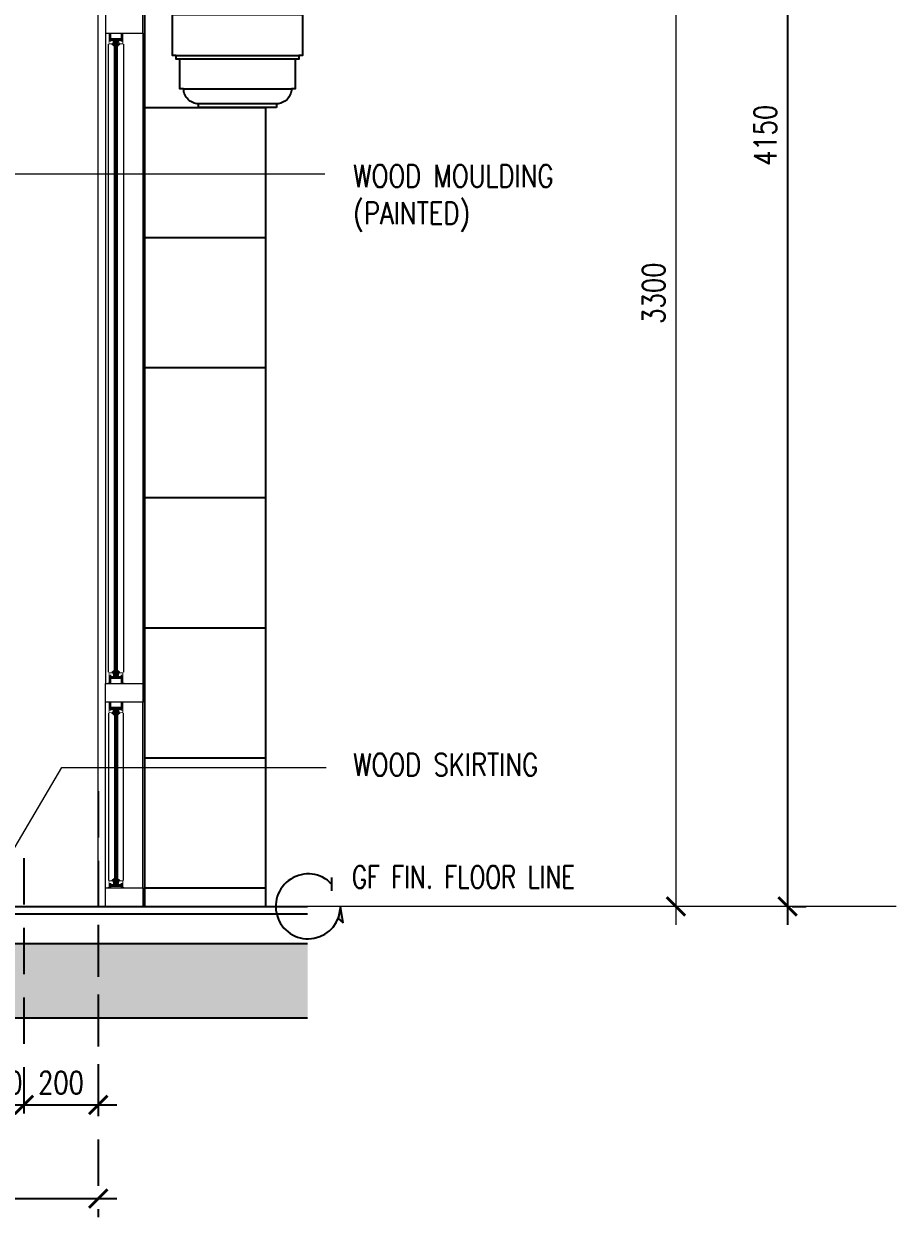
# Model space of a CAD drawing. Header units: inches. Extents: x -20583 to 399182, y -24453 to 525552.
# Drawn here: x 49305 to 51652, y 18026 to 21237 of the extents above; entities that cross this region are included whole.
import ezdxf

# ---------------------------------------------------------------- set-up
doc = ezdxf.new("R2010")
doc.units = ezdxf.units.IN
doc.header["$LTSCALE"] = 1000
doc.header["$MEASUREMENT"] = 0
doc.header["$PDMODE"] = 35
for name, pattern in [('DASHED', [0.75, 0.5, -0.25]), ('HIDDEN', [0.375, 0.25, -0.125]), ('HIDDEN2', [0.1875, 0.125, -0.0625])]:
    doc.linetypes.add(name, pattern=pattern)
for name, color, linetype in [('A-DIM', 9, 'Continuous'), ('A-Hidden', 8, 'HIDDEN'), ('Layer1', 1, 'Continuous'), ('Layer3', 3, 'Continuous'), ('Layer7', 8, 'Continuous')]:
    doc.layers.add(name, color=color, linetype=linetype)
for name, color, linetype, lineweight in [('A-FLOR-SLAB', 7, 'Continuous', 40), ('A-GLAZ', 134, 'Continuous', 18), ('A-RNDR-ALUM', 1, 'Continuous', 9), ('A-RNDR-PLST', 1, 'Continuous', 9), ('A-RNDR-PT36', 253, 'Continuous', 20), ('ID-NOTES', 3, 'Continuous', 0), ('Sanitaire', 253, 'Continuous', 0)]:
    doc.layers.add(name, color=color, linetype=linetype, lineweight=lineweight)
doc.styles.add('grid_250', font='romans.shx', dxfattribs={"width": 0.75, "height": 0.75})
doc.styles.add('ID-ROMANS', font='romans.shx', dxfattribs={"width": 0.8})
doc.styles.add('ZZ-Dim All', font='romans.shx', dxfattribs={"width": 0.8})
doc.dimstyles.new('DIM 0200', dxfattribs={"dimscale": 200, "dimtxt": 1, "dimasz": 0.8, "dimexe": 0.5, "dimexo": 1, "dimgap": 0.4, "dimtad": 1, "dimdec": 0, "dimrnd": 10, "dimdsep": 46, "dimtxsty": 'ZZ-Dim All', "dimblk1": 'ARCHTICK', "dimblk2": 'ARCHTICK', "dimsah": 1, "dimcen": 1, "dimdle": 0.5, "dimclrd": 256, "dimclre": 256, "dimclrt": 256, "dimadec": 0, "dimazin": 2, "dimtfac": 1, "dimtdec": 0, "dimtix": 1, "dimtmove": 2, "dimatfit": 2, "dimfxl": 1, "dimfxlon": 1, "dimtolj": 1, "dimtzin": 0, "dimlwd": -1, "dimlwe": -1, "dimarcsym": 0})
doc.dimstyles.new('DIM-100', dxfattribs={"dimscale": 50, "dimtxt": 1.25, "dimasz": 1, "dimexe": 1, "dimexo": 1, "dimgap": 0.6, "dimtad": 1, "dimdec": 0, "dimrnd": 5, "dimdsep": 46, "dimtxsty": 'ZZ-Dim All', "dimblk1": 'ARCHTICK', "dimblk2": 'ARCHTICK', "dimsah": 1, "dimcen": 1, "dimdle": 1, "dimclrd": 256, "dimclre": 8, "dimclrt": 256, "dimazin": 2, "dimtfac": 1, "dimtdec": 0, "dimtix": 1, "dimtmove": 2, "dimatfit": 2, "dimfxl": 0.1, "dimtolj": 1, "dimtzin": 0, "dimlwd": -1, "dimlwe": -1, "dimarcsym": 0})

# ---------------------------------------------------------------- blocks, each defined once
blk = doc.blocks.new('GLAZ-5')
at = {"layer": 'A-GLAZ'}
for p, q in [((-26.3, 621.5, 0), (-26.3, 2328.5, 0)), ((-24.9, 621.5, 0), (-24.9, 2328.5, 0)), ((-23.6, 621.5, 0), (-23.6, 2328.5, 0)), ((-22.3, 621.5, 0), (-22.3, 2328.5, 0)), ((-20.9, 621.5, 0), (-20.9, 2328.5, 0)), ((-19.6, 621.5, 0), (-19.6, 2328.5, 0)), ((-18.3, 621.5, 0), (-18.3, 2328.5, 0)), ((-26.3, 528.5, 0), (-26.3, 58.5, 0)), ((-24.9, 528.5, 0), (-24.9, 58.5, 0)), ((-23.6, 528.5, 0), (-23.6, 58.5, 0)), ((-22.3, 528.5, 0), (-22.3, 58.5, 0)), ((-20.9, 528.5, 0), (-20.9, 58.5, 0)), ((-19.6, 528.5, 0), (-19.6, 58.5, 0)), ((-18.3, 528.5, 0), (-18.3, 58.5, 0))]:
    blk.add_line(p, q, dxfattribs=at)
at = {"layer": 'A-RNDR-ALUM'}
for p, q in [((-50, 2350, 0), (-50, 600, 0)), ((-38.2, 2347.4, 0), (-37.5, 2347.4, 0)), ((-38.2, 2329.4, 0), (-38.2, 2347.4, 0)), ((-38.2, 2347.4, 0), (-37.5, 2347.4, 0)), ((-38.2, 2329.4, 0), (-38.2, 2347.4, 0)), ((-37.5, 2329.4, 0), (-37.5, 2347.4, 0)), ((-37.5, 2329.4, 0), (-37.5, 2347.4, 0)), ((-36, 2347.4, 0), (-35.3, 2347.4, 0)), ((-36, 2347.4, 0), (-35.3, 2347.4, 0)), ((-6.4, 2347.4, 0), (-7.1, 2347.4, 0)), ((-7.1, 2329.4, 0), (-7.1, 2347.4, 0)), ((-6.4, 2347.4, 0), (-7.1, 2347.4, 0)), ((-7.1, 2329.4, 0), (-7.1, 2347.4, 0)), ((-6.4, 2329.4, 0), (-6.4, 2347.4, 0)), ((-6.4, 2329.4, 0), (-6.4, 2347.4, 0)), ((50, 2350, 0), (50, 600, 0)), ((-38.2, 2329.4, 0), (-37.5, 2329.4, 0)), ((-38.2, 2329.4, 0), (-37.5, 2329.4, 0)), ((-37.5, 2335.7, 0), (-7.1, 2335.7, 0)), ((-37.5, 2335.7, 0), (-7.1, 2335.7, 0)), ((-37.5, 2334.6, 0), (-7.1, 2334.6, 0)), ((-37.5, 2334.6, 0), (-7.1, 2334.6, 0)), ((-37.5, 2333.4, 0), (-7.1, 2333.4, 0)), ((-37.5, 2333.4, 0), (-7.1, 2333.4, 0)), ((-37.5, 2332.2, 0), (-7.1, 2332.2, 0)), ((-37.5, 2332.2, 0), (-7.1, 2332.2, 0)), ((-37.5, 2331.1, 0), (-7.1, 2331.1, 0)), ((-37.5, 2331.1, 0), (-7.1, 2331.1, 0)), ((-36, 2329.4, 0), (-35.3, 2329.4, 0)), ((-36, 2329.4, 0), (-35.3, 2329.4, 0)), ((-6.4, 2329.4, 0), (-7.1, 2329.4, 0)), ((-6.4, 2329.4, 0), (-7.1, 2329.4, 0)), ((-38.2, 620.6, 0), (-37.5, 620.6, 0)), ((-38.2, 620.6, 0), (-38.2, 602.6, 0)), ((-38.2, 620.6, 0), (-37.5, 620.6, 0)), ((-38.2, 620.6, 0), (-38.2, 602.6, 0)), ((-37.5, 620.6, 0), (-37.5, 602.6, 0)), ((-37.5, 620.6, 0), (-37.5, 602.6, 0)), ((-37.5, 618.9, 0), (-7.1, 618.9, 0)), ((-37.5, 618.9, 0), (-7.1, 618.9, 0)), ((-37.5, 617.8, 0), (-7.1, 617.8, 0)), ((-37.5, 617.8, 0), (-7.1, 617.8, 0)), ((-37.5, 616.6, 0), (-7.1, 616.6, 0)), ((-37.5, 616.6, 0), (-7.1, 616.6, 0)), ((-37.5, 615.4, 0), (-7.1, 615.4, 0)), ((-37.5, 615.4, 0), (-7.1, 615.4, 0)), ((-37.5, 614.3, 0), (-7.1, 614.3, 0)), ((-37.5, 614.3, 0), (-7.1, 614.3, 0)), ((-36, 620.6, 0), (-35.3, 620.6, 0)), ((-36, 620.6, 0), (-35.3, 620.6, 0)), ((-6.4, 620.6, 0), (-7.1, 620.6, 0)), ((-7.1, 620.6, 0), (-7.1, 602.6, 0)), ((-6.4, 620.6, 0), (-7.1, 620.6, 0)), ((-7.1, 620.6, 0), (-7.1, 602.6, 0)), ((-6.4, 620.6, 0), (-6.4, 602.6, 0)), ((-6.4, 620.6, 0), (-6.4, 602.6, 0)), ((-38.2, 602.6, 0), (-37.5, 602.6, 0)), ((-38.2, 602.6, 0), (-37.5, 602.6, 0)), ((-36, 602.6, 0), (-35.3, 602.6, 0)), ((-36, 602.6, 0), (-35.3, 602.6, 0)), ((-6.4, 602.6, 0), (-7.1, 602.6, 0)), ((-6.4, 602.6, 0), (-7.1, 602.6, 0)), ((-50, 50, 0), (-50, 550, 0)), ((-38.2, 547.4, 0), (-37.5, 547.4, 0)), ((-38.2, 529.4, 0), (-38.2, 547.4, 0)), ((-38.2, 547.4, 0), (-37.5, 547.4, 0)), ((-38.2, 529.4, 0), (-38.2, 547.4, 0)), ((-37.5, 529.4, 0), (-37.5, 547.4, 0)), ((-37.5, 529.4, 0), (-37.5, 547.4, 0)), ((-36, 547.4, 0), (-35.3, 547.4, 0)), ((-36, 547.4, 0), (-35.3, 547.4, 0)), ((-6.4, 547.4, 0), (-7.1, 547.4, 0)), ((-7.1, 529.4, 0), (-7.1, 547.4, 0)), ((-6.4, 547.4, 0), (-7.1, 547.4, 0)), ((-7.1, 529.4, 0), (-7.1, 547.4, 0)), ((-6.4, 529.4, 0), (-6.4, 547.4, 0)), ((-6.4, 529.4, 0), (-6.4, 547.4, 0)), ((50, 50, 0), (50, 550, 0)), ((-38.2, 529.4, 0), (-37.5, 529.4, 0)), ((-38.2, 529.4, 0), (-37.5, 529.4, 0)), ((-37.5, 535.7, 0), (-7.1, 535.7, 0)), ((-37.5, 535.7, 0), (-7.1, 535.7, 0)), ((-37.5, 534.6, 0), (-7.1, 534.6, 0)), ((-37.5, 534.6, 0), (-7.1, 534.6, 0)), ((-37.5, 533.4, 0), (-7.1, 533.4, 0)), ((-37.5, 533.4, 0), (-7.1, 533.4, 0)), ((-37.5, 532.2, 0), (-7.1, 532.2, 0)), ((-37.5, 532.2, 0), (-7.1, 532.2, 0)), ((-37.5, 531.1, 0), (-7.1, 531.1, 0)), ((-37.5, 531.1, 0), (-7.1, 531.1, 0)), ((-36, 529.4, 0), (-35.3, 529.4, 0)), ((-36, 529.4, 0), (-35.3, 529.4, 0)), ((-6.4, 529.4, 0), (-7.1, 529.4, 0)), ((-6.4, 529.4, 0), (-7.1, 529.4, 0)), ((-38.2, 60.6, 0), (-37.5, 60.6, 0)), ((-38.2, 60.6, 0), (-38.2, 52.6, 0)), ((-38.2, 60.6, 0), (-37.5, 60.6, 0)), ((-38.2, 60.6, 0), (-38.2, 52.6, 0)), ((-38.2, 52.6, 0), (-37.5, 52.6, 0)), ((-38.2, 52.6, 0), (-37.5, 52.6, 0)), ((-37.5, 60.6, 0), (-37.5, 52.6, 0)), ((-37.5, 60.6, 0), (-37.5, 52.6, 0)), ((-37.5, 59, 0), (-7.1, 59, 0)), ((-37.5, 59, 0), (-7.1, 59, 0)), ((-37.5, 57.8, 0), (-7.1, 57.8, 0)), ((-37.5, 57.8, 0), (-7.1, 57.8, 0)), ((-37.5, 56.6, 0), (-7.1, 56.6, 0)), ((-37.5, 56.6, 0), (-7.1, 56.6, 0)), ((-37.5, 55.5, 0), (-7.1, 55.5, 0)), ((-37.5, 55.5, 0), (-7.1, 55.5, 0)), ((-37.5, 54.3, 0), (-7.1, 54.3, 0)), ((-37.5, 54.3, 0), (-7.1, 54.3, 0)), ((-36, 60.6, 0), (-35.3, 60.6, 0)), ((-36, 60.6, 0), (-35.3, 60.6, 0)), ((-36, 52.6, 0), (-35.3, 52.6, 0)), ((-36, 52.6, 0), (-35.3, 52.6, 0)), ((-6.4, 60.6, 0), (-7.1, 60.6, 0)), ((-7.1, 60.6, 0), (-7.1, 52.6, 0)), ((-6.4, 60.6, 0), (-7.1, 60.6, 0)), ((-7.1, 60.6, 0), (-7.1, 52.6, 0)), ((-6.4, 52.6, 0), (-7.1, 52.6, 0)), ((-6.4, 52.6, 0), (-7.1, 52.6, 0)), ((-6.4, 60.6, 0), (-6.4, 52.6, 0)), ((-6.4, 60.6, 0), (-6.4, 52.6, 0))]:
    blk.add_line(p, q, dxfattribs=at)
for points in [[(-50, 2350), (50, 2350), (50, 2400), (-50, 2400)], [(-50, 600), (50, 600), (50, 550), (-50, 550)], [(-50, 50), (50, 50), (50, 0), (-50, 0)]]:
    blk.add_lwpolyline(points, close=True, dxfattribs=at)
at = {"layer": 'A-RNDR-ALUM', "const_width": 0.928, "elevation": 0}
for points in [[(-43.7, 2348.6, -0.414214), (-44.2, 2349.1)], [(-43.7, 2348.6, -0.414214), (-44.2, 2349.1)], [(-0.7, 2348.6, 0.414214), (-0.2, 2349.1)], [(-0.7, 2348.6, 0.414214), (-0.2, 2349.1)], [(-43.7, 601.4, 0.414214), (-44.2, 600.9)], [(-43.7, 601.4, 0.414214), (-44.2, 600.9)], [(-0.7, 601.4, -0.414214), (-0.2, 600.9)], [(-0.7, 601.4, -0.414214), (-0.2, 600.9)], [(-43.7, 548.6, -0.414214), (-44.2, 549.1)], [(-43.7, 548.6, -0.414214), (-44.2, 549.1)], [(-0.7, 548.6, 0.414214), (-0.2, 549.1)], [(-0.7, 548.6, 0.414214), (-0.2, 549.1)], [(-43.7, 51.4, 0.414214), (-44.2, 50.9)], [(-43.7, 51.4, 0.414214), (-44.2, 50.9)], [(-0.7, 51.4, -0.414214), (-0.2, 50.9)], [(-0.7, 51.4, -0.414214), (-0.2, 50.9)]]:
    blk.add_lwpolyline(points, format="xyb", dxfattribs=at)
at = {"layer": 'A-RNDR-ALUM', "elevation": 0}
for points in [[(-14, 2322.4), (-15.6, 2322.4), (-15.6, 2319.5, -0.015553), (-14.8, 2320), (-11.6, 2320, 0.104304), (-18.3, 2313.9), (-18.3, 2316.5, -0.016036), (-17.6, 2317.2), (-17.6, 2318.5), (-18.3, 2319.1), (-18.3, 2322), (-17.6, 2321.3), (-17.6, 2323.7), (-18.3, 2324.3), (-18.3, 2327.2), (-17.6, 2326.5), (-17.6, 2327.8, 0.414214), (-18.3, 2328.5), (-26.3, 2328.5, 0.414214), (-26.9, 2327.8), (-26.9, 2326.5), (-26.3, 2327.2), (-26.3, 2324.3), (-26.9, 2323.7), (-26.9, 2321.3), (-26.3, 2322), (-26.3, 2319.1), (-26.9, 2318.5), (-26.9, 2317.2, -0.016036), (-26.3, 2316.5), (-26.3, 2313.9, 0.104304), (-33, 2320), (-29.8, 2320, -0.015553), (-28.9, 2319.5), (-28.9, 2322.4), (-30.6, 2322.4, 0.021646), (-28.9, 2325.9), (-28.9, 2327.8, -0.414214), (-26.3, 2330.5), (-18.3, 2330.5, -0.414214), (-15.6, 2327.8), (-15.6, 2325.9, 0.021646)], [(-14, 627.6), (-15.6, 627.6), (-15.6, 630.5, 0.015553), (-14.8, 630), (-11.6, 630, -0.104304), (-18.3, 636.1), (-18.3, 633.5, 0.016036), (-17.6, 632.8), (-17.6, 631.5), (-18.3, 630.9), (-18.3, 628), (-17.6, 628.7), (-17.6, 626.3), (-18.3, 625.7), (-18.3, 622.8), (-17.6, 623.5), (-17.6, 622.2, -0.414214), (-18.3, 621.5), (-26.3, 621.5, -0.414214), (-26.9, 622.2), (-26.9, 623.5), (-26.3, 622.8), (-26.3, 625.7), (-26.9, 626.3), (-26.9, 628.7), (-26.3, 628), (-26.3, 630.9), (-26.9, 631.5), (-26.9, 632.8, 0.016036), (-26.3, 633.5), (-26.3, 636.1, -0.104304), (-33, 630), (-29.8, 630, 0.015553), (-28.9, 630.5), (-28.9, 627.6), (-30.6, 627.6, -0.021646), (-28.9, 624.1), (-28.9, 622.2, 0.414214), (-26.3, 619.5), (-18.3, 619.5, 0.414214), (-15.6, 622.2), (-15.6, 624.1, -0.021646)], [(-14, 522.4), (-15.6, 522.4), (-15.6, 519.5, -0.015553), (-14.8, 520), (-11.6, 520, 0.104304), (-18.3, 513.9), (-18.3, 516.5, -0.016036), (-17.6, 517.2), (-17.6, 518.5), (-18.3, 519.1), (-18.3, 522), (-17.6, 521.3), (-17.6, 523.7), (-18.3, 524.3), (-18.3, 527.2), (-17.6, 526.5), (-17.6, 527.8, 0.414214), (-18.3, 528.5), (-26.3, 528.5, 0.414214), (-26.9, 527.8), (-26.9, 526.5), (-26.3, 527.2), (-26.3, 524.3), (-26.9, 523.7), (-26.9, 521.3), (-26.3, 522), (-26.3, 519.1), (-26.9, 518.5), (-26.9, 517.2, -0.016036), (-26.3, 516.5), (-26.3, 513.9, 0.104304), (-33, 520), (-29.8, 520, -0.015553), (-28.9, 519.5), (-28.9, 522.4), (-30.6, 522.4, 0.021646), (-28.9, 525.9), (-28.9, 527.8, -0.414214), (-26.3, 530.5), (-18.3, 530.5, -0.414214), (-15.6, 527.8), (-15.6, 525.9, 0.021646)], [(-14, 67.6), (-15.6, 67.6), (-15.6, 70.5, 0.015553), (-14.8, 70), (-11.6, 70, -0.104304), (-18.3, 76.1), (-18.3, 73.5, 0.016036), (-17.6, 72.8), (-17.6, 71.5), (-18.3, 70.9), (-18.3, 68), (-17.6, 68.7), (-17.6, 66.3), (-18.3, 65.7), (-18.3, 62.8), (-17.6, 63.5), (-17.6, 62.2, -0.414214), (-18.3, 61.5), (-26.3, 61.5, -0.414214), (-26.9, 62.2), (-26.9, 63.5), (-26.3, 62.8), (-26.3, 65.7), (-26.9, 66.3), (-26.9, 68.7), (-26.3, 68), (-26.3, 70.9), (-26.9, 71.5), (-26.9, 72.8, 0.016036), (-26.3, 73.5), (-26.3, 76.1, -0.104304), (-33, 70), (-29.8, 70, 0.015553), (-28.9, 70.5), (-28.9, 67.6), (-30.6, 67.6, -0.021646), (-28.9, 64.1), (-28.9, 62.2, 0.414214), (-26.3, 59.5), (-18.3, 59.5, 0.414214), (-15.6, 62.2), (-15.6, 64.1, -0.021646)]]:
    blk.add_lwpolyline(points, format="xyb", close=True, dxfattribs=at)
at = {"layer": 'A-RNDR-ALUM'}
for points in [[(-44.6, 2350, 0), (-44.6, 2349.1, 0), (-42.2, 2350, 0), (-43.7, 2349.1, 0)], [(-44.6, 2350, 0), (-44.6, 2349.1, 0), (-42.2, 2350, 0), (-43.7, 2349.1, 0)], [(-42.2, 2350, 0), (-43.7, 2349.1, 0), (-42.2, 2348.2, 0), (-43.7, 2348.2, 0)], [(-42.2, 2350, 0), (-43.7, 2349.1, 0), (-42.2, 2348.2, 0), (-43.7, 2348.2, 0)], [(-36.9, 2348.2, 0), (-35, 2350, 0), (-39.8, 2348.2, 0), (-39.8, 2350, 0)], [(-36.9, 2348.2, 0), (-35, 2350, 0), (-39.8, 2348.2, 0), (-39.8, 2350, 0)], [(-36.9, 2336, 0), (-35, 2336, 0), (-36.9, 2348.2, 0), (-35, 2350, 0)], [(-36.9, 2336, 0), (-35, 2336, 0), (-36.9, 2348.2, 0), (-35, 2350, 0)], [(-7.5, 2348.2, 0), (-9.4, 2350, 0), (-4.6, 2348.2, 0), (-4.6, 2350, 0)], [(-7.5, 2336, 0), (-9.4, 2336, 0), (-7.5, 2348.2, 0), (-9.4, 2350, 0)], [(-7.5, 2336, 0), (-9.4, 2336, 0), (-7.5, 2348.2, 0), (-9.4, 2350, 0)], [(-7.5, 2348.2, 0), (-9.4, 2350, 0), (-4.6, 2348.2, 0), (-4.6, 2350, 0)], [(-2.2, 2350, 0), (-0.7, 2349.1, 0), (-2.2, 2348.2, 0), (-0.7, 2348.2, 0)], [(0.2, 2350, 0), (0.2, 2349.1, 0), (-2.2, 2350, 0), (-0.7, 2349.1, 0)], [(-2.2, 2350, 0), (-0.7, 2349.1, 0), (-2.2, 2348.2, 0), (-0.7, 2348.2, 0)], [(0.2, 2350, 0), (0.2, 2349.1, 0), (-2.2, 2350, 0), (-0.7, 2349.1, 0)], [(-40.6, 2322.4, 0), (-40.6, 2321.2, 0), (-29.9, 2322.4, 0), (-29.9, 2321.2, 0)], [(-40.6, 2322.4, 0), (-40.6, 2321.2, 0), (-29.9, 2322.4, 0), (-29.9, 2321.2, 0)], [(-40.6, 2321.2, 0), (-40.6, 2320, 0), (-29.9, 2321.2, 0), (-29.9, 2320, 0)], [(-40.6, 2321.2, 0), (-40.6, 2320, 0), (-29.9, 2321.2, 0), (-29.9, 2320, 0)], [(-39.8, 2326.7, 0), (-39.8, 2328.6, 0), (-35, 2326.7, 0), (-36.9, 2328.6, 0)], [(-39.8, 2326.7, 0), (-39.8, 2328.6, 0), (-35, 2326.7, 0), (-36.9, 2328.6, 0)], [(-36.9, 2330.7, 0), (-35, 2330.7, 0), (-36.9, 2328.6, 0), (-35, 2326.7, 0)], [(-36.9, 2330.7, 0), (-35, 2330.7, 0), (-36.9, 2328.6, 0), (-35, 2326.7, 0)], [(-4.3, 2322.4, 0), (-4.3, 2321.2, 0), (-15.1, 2322.4, 0), (-15.1, 2321.2, 0)], [(-4.3, 2322.4, 0), (-4.3, 2321.2, 0), (-15.1, 2322.4, 0), (-15.1, 2321.2, 0)], [(-4.3, 2321.2, 0), (-4.3, 2320, 0), (-15.1, 2321.2, 0), (-15.1, 2320, 0)], [(-4.3, 2321.2, 0), (-4.3, 2320, 0), (-15.1, 2321.2, 0), (-15.1, 2320, 0)], [(-7.5, 2330.7, 0), (-9.4, 2330.7, 0), (-7.5, 2328.6, 0), (-9.4, 2326.7, 0)], [(-7.5, 2330.7, 0), (-9.4, 2330.7, 0), (-7.5, 2328.6, 0), (-9.4, 2326.7, 0)], [(-4.6, 2326.7, 0), (-4.6, 2328.6, 0), (-9.4, 2326.7, 0), (-7.5, 2328.6, 0)], [(-4.6, 2326.7, 0), (-4.6, 2328.6, 0), (-9.4, 2326.7, 0), (-7.5, 2328.6, 0)], [(-40.6, 628.8, 0), (-40.6, 630, 0), (-29.9, 628.8, 0), (-29.9, 630, 0)], [(-40.6, 628.8, 0), (-40.6, 630, 0), (-29.9, 628.8, 0), (-29.9, 630, 0)], [(-40.6, 627.6, 0), (-40.6, 628.8, 0), (-29.9, 627.6, 0), (-29.9, 628.8, 0)], [(-40.6, 627.6, 0), (-40.6, 628.8, 0), (-29.9, 627.6, 0), (-29.9, 628.8, 0)], [(-39.8, 623.3, 0), (-39.8, 621.4, 0), (-35, 623.3, 0), (-36.9, 621.4, 0)], [(-39.8, 623.3, 0), (-39.8, 621.4, 0), (-35, 623.3, 0), (-36.9, 621.4, 0)], [(-36.9, 619.3, 0), (-35, 619.3, 0), (-36.9, 621.4, 0), (-35, 623.3, 0)], [(-36.9, 619.3, 0), (-35, 619.3, 0), (-36.9, 621.4, 0), (-35, 623.3, 0)], [(-36.9, 614, 0), (-35, 614, 0), (-36.9, 601.8, 0), (-35, 600, 0)], [(-36.9, 614, 0), (-35, 614, 0), (-36.9, 601.8, 0), (-35, 600, 0)], [(-4.3, 628.8, 0), (-4.3, 630, 0), (-15.1, 628.8, 0), (-15.1, 630, 0)], [(-4.3, 628.8, 0), (-4.3, 630, 0), (-15.1, 628.8, 0), (-15.1, 630, 0)], [(-4.3, 627.6, 0), (-4.3, 628.8, 0), (-15.1, 627.6, 0), (-15.1, 628.8, 0)], [(-4.3, 627.6, 0), (-4.3, 628.8, 0), (-15.1, 627.6, 0), (-15.1, 628.8, 0)], [(-4.6, 623.3, 0), (-4.6, 621.4, 0), (-9.4, 623.3, 0), (-7.5, 621.4, 0)], [(-7.5, 619.3, 0), (-9.4, 619.3, 0), (-7.5, 621.4, 0), (-9.4, 623.3, 0)], [(-4.6, 623.3, 0), (-4.6, 621.4, 0), (-9.4, 623.3, 0), (-7.5, 621.4, 0)], [(-7.5, 619.3, 0), (-9.4, 619.3, 0), (-7.5, 621.4, 0), (-9.4, 623.3, 0)], [(-7.5, 614, 0), (-9.4, 614, 0), (-7.5, 601.8, 0), (-9.4, 600, 0)], [(-7.5, 614, 0), (-9.4, 614, 0), (-7.5, 601.8, 0), (-9.4, 600, 0)], [(-44.6, 600, 0), (-44.6, 600.9, 0), (-42.2, 600, 0), (-43.7, 600.9, 0)], [(-44.6, 600, 0), (-44.6, 600.9, 0), (-42.2, 600, 0), (-43.7, 600.9, 0)], [(-42.2, 600, 0), (-43.7, 600.9, 0), (-42.2, 601.8, 0), (-43.7, 601.8, 0)], [(-42.2, 600, 0), (-43.7, 600.9, 0), (-42.2, 601.8, 0), (-43.7, 601.8, 0)], [(-36.9, 601.8, 0), (-35, 600, 0), (-39.8, 601.8, 0), (-39.8, 600, 0)], [(-36.9, 601.8, 0), (-35, 600, 0), (-39.8, 601.8, 0), (-39.8, 600, 0)], [(-7.5, 601.8, 0), (-9.4, 600, 0), (-4.6, 601.8, 0), (-4.6, 600, 0)], [(-7.5, 601.8, 0), (-9.4, 600, 0), (-4.6, 601.8, 0), (-4.6, 600, 0)], [(-2.2, 600, 0), (-0.7, 600.9, 0), (-2.2, 601.8, 0), (-0.7, 601.8, 0)], [(-2.2, 600, 0), (-0.7, 600.9, 0), (-2.2, 601.8, 0), (-0.7, 601.8, 0)], [(0.2, 600, 0), (0.2, 600.9, 0), (-2.2, 600, 0), (-0.7, 600.9, 0)], [(0.2, 600, 0), (0.2, 600.9, 0), (-2.2, 600, 0), (-0.7, 600.9, 0)], [(-44.6, 550, 0), (-44.6, 549.1, 0), (-42.2, 550, 0), (-43.7, 549.1, 0)], [(-44.6, 550, 0), (-44.6, 549.1, 0), (-42.2, 550, 0), (-43.7, 549.1, 0)], [(-42.2, 550, 0), (-43.7, 549.1, 0), (-42.2, 548.2, 0), (-43.7, 548.2, 0)], [(-42.2, 550, 0), (-43.7, 549.1, 0), (-42.2, 548.2, 0), (-43.7, 548.2, 0)], [(-36.9, 548.2, 0), (-35, 550, 0), (-39.8, 548.2, 0), (-39.8, 550, 0)], [(-36.9, 548.2, 0), (-35, 550, 0), (-39.8, 548.2, 0), (-39.8, 550, 0)], [(-36.9, 536, 0), (-35, 536, 0), (-36.9, 548.2, 0), (-35, 550, 0)], [(-36.9, 536, 0), (-35, 536, 0), (-36.9, 548.2, 0), (-35, 550, 0)], [(-7.5, 548.2, 0), (-9.4, 550, 0), (-4.6, 548.2, 0), (-4.6, 550, 0)], [(-7.5, 536, 0), (-9.4, 536, 0), (-7.5, 548.2, 0), (-9.4, 550, 0)], [(-7.5, 536, 0), (-9.4, 536, 0), (-7.5, 548.2, 0), (-9.4, 550, 0)], [(-7.5, 548.2, 0), (-9.4, 550, 0), (-4.6, 548.2, 0), (-4.6, 550, 0)], [(-2.2, 550, 0), (-0.7, 549.1, 0), (-2.2, 548.2, 0), (-0.7, 548.2, 0)], [(0.2, 550, 0), (0.2, 549.1, 0), (-2.2, 550, 0), (-0.7, 549.1, 0)], [(-2.2, 550, 0), (-0.7, 549.1, 0), (-2.2, 548.2, 0), (-0.7, 548.2, 0)], [(0.2, 550, 0), (0.2, 549.1, 0), (-2.2, 550, 0), (-0.7, 549.1, 0)], [(-40.6, 522.4, 0), (-40.6, 521.2, 0), (-29.9, 522.4, 0), (-29.9, 521.2, 0)], [(-40.6, 522.4, 0), (-40.6, 521.2, 0), (-29.9, 522.4, 0), (-29.9, 521.2, 0)], [(-40.6, 521.2, 0), (-40.6, 520, 0), (-29.9, 521.2, 0), (-29.9, 520, 0)], [(-40.6, 521.2, 0), (-40.6, 520, 0), (-29.9, 521.2, 0), (-29.9, 520, 0)], [(-39.8, 526.7, 0), (-39.8, 528.6, 0), (-35, 526.7, 0), (-36.9, 528.6, 0)], [(-39.8, 526.7, 0), (-39.8, 528.6, 0), (-35, 526.7, 0), (-36.9, 528.6, 0)], [(-36.9, 530.7, 0), (-35, 530.7, 0), (-36.9, 528.6, 0), (-35, 526.7, 0)], [(-36.9, 530.7, 0), (-35, 530.7, 0), (-36.9, 528.6, 0), (-35, 526.7, 0)], [(-4.3, 522.4, 0), (-4.3, 521.2, 0), (-15.1, 522.4, 0), (-15.1, 521.2, 0)], [(-4.3, 522.4, 0), (-4.3, 521.2, 0), (-15.1, 522.4, 0), (-15.1, 521.2, 0)], [(-4.3, 521.2, 0), (-4.3, 520, 0), (-15.1, 521.2, 0), (-15.1, 520, 0)], [(-4.3, 521.2, 0), (-4.3, 520, 0), (-15.1, 521.2, 0), (-15.1, 520, 0)], [(-7.5, 530.7, 0), (-9.4, 530.7, 0), (-7.5, 528.6, 0), (-9.4, 526.7, 0)], [(-7.5, 530.7, 0), (-9.4, 530.7, 0), (-7.5, 528.6, 0), (-9.4, 526.7, 0)], [(-4.6, 526.7, 0), (-4.6, 528.6, 0), (-9.4, 526.7, 0), (-7.5, 528.6, 0)], [(-4.6, 526.7, 0), (-4.6, 528.6, 0), (-9.4, 526.7, 0), (-7.5, 528.6, 0)], [(-40.6, 68.8, 0), (-40.6, 70, 0), (-29.9, 68.8, 0), (-29.9, 70, 0)], [(-40.6, 68.8, 0), (-40.6, 70, 0), (-29.9, 68.8, 0), (-29.9, 70, 0)], [(-40.6, 67.6, 0), (-40.6, 68.8, 0), (-29.9, 67.6, 0), (-29.9, 68.8, 0)], [(-40.6, 67.6, 0), (-40.6, 68.8, 0), (-29.9, 67.6, 0), (-29.9, 68.8, 0)], [(-4.3, 68.8, 0), (-4.3, 70, 0), (-15.1, 68.8, 0), (-15.1, 70, 0)], [(-4.3, 68.8, 0), (-4.3, 70, 0), (-15.1, 68.8, 0), (-15.1, 70, 0)], [(-4.3, 67.6, 0), (-4.3, 68.8, 0), (-15.1, 67.6, 0), (-15.1, 68.8, 0)], [(-4.3, 67.6, 0), (-4.3, 68.8, 0), (-15.1, 67.6, 0), (-15.1, 68.8, 0)], [(-44.6, 50, 0), (-44.6, 50.9, 0), (-42.2, 50, 0), (-43.7, 50.9, 0)], [(-44.6, 50, 0), (-44.6, 50.9, 0), (-42.2, 50, 0), (-43.7, 50.9, 0)], [(-42.2, 50, 0), (-43.7, 50.9, 0), (-42.2, 51.8, 0), (-43.7, 51.8, 0)], [(-42.2, 50, 0), (-43.7, 50.9, 0), (-42.2, 51.8, 0), (-43.7, 51.8, 0)], [(-39.8, 63.3, 0), (-39.8, 61.5, 0), (-35, 63.3, 0), (-36.9, 61.5, 0)], [(-39.8, 63.3, 0), (-39.8, 61.5, 0), (-35, 63.3, 0), (-36.9, 61.5, 0)], [(-36.9, 51.8, 0), (-35, 50, 0), (-39.8, 51.8, 0), (-39.8, 50, 0)], [(-36.9, 51.8, 0), (-35, 50, 0), (-39.8, 51.8, 0), (-39.8, 50, 0)], [(-36.9, 59.3, 0), (-35, 59.3, 0), (-36.9, 61.5, 0), (-35, 63.3, 0)], [(-36.9, 59.3, 0), (-35, 59.3, 0), (-36.9, 61.5, 0), (-35, 63.3, 0)], [(-36.9, 54, 0), (-35, 54, 0), (-36.9, 51.8, 0), (-35, 50, 0)], [(-36.9, 54, 0), (-35, 54, 0), (-36.9, 51.8, 0), (-35, 50, 0)], [(-4.6, 63.3, 0), (-4.6, 61.5, 0), (-9.4, 63.3, 0), (-7.5, 61.5, 0)], [(-7.5, 59.3, 0), (-9.4, 59.3, 0), (-7.5, 61.5, 0), (-9.4, 63.3, 0)], [(-4.6, 63.3, 0), (-4.6, 61.5, 0), (-9.4, 63.3, 0), (-7.5, 61.5, 0)], [(-7.5, 59.3, 0), (-9.4, 59.3, 0), (-7.5, 61.5, 0), (-9.4, 63.3, 0)], [(-7.5, 54, 0), (-9.4, 54, 0), (-7.5, 51.8, 0), (-9.4, 50, 0)], [(-7.5, 54, 0), (-9.4, 54, 0), (-7.5, 51.8, 0), (-9.4, 50, 0)], [(-7.5, 51.8, 0), (-9.4, 50, 0), (-4.6, 51.8, 0), (-4.6, 50, 0)], [(-7.5, 51.8, 0), (-9.4, 50, 0), (-4.6, 51.8, 0), (-4.6, 50, 0)], [(-2.2, 50, 0), (-0.7, 50.9, 0), (-2.2, 51.8, 0), (-0.7, 51.8, 0)], [(-2.2, 50, 0), (-0.7, 50.9, 0), (-2.2, 51.8, 0), (-0.7, 51.8, 0)], [(0.2, 50, 0), (0.2, 50.9, 0), (-2.2, 50, 0), (-0.7, 50.9, 0)], [(0.2, 50, 0), (0.2, 50.9, 0), (-2.2, 50, 0), (-0.7, 50.9, 0)]]:
    blk.add_solid(points, dxfattribs=at)
for points in [[(-42.2, 2320, 0), (-39.8, 2322.4, 0), (-42.2, 2350, 0), (-39.8, 2350, 0)], [(-42.2, 2320, 0), (-39.8, 2322.4, 0), (-42.2, 2350, 0), (-39.8, 2350, 0)], [(-4.6, 2322.4, 0), (-2.2, 2320, 0), (-4.6, 2350, 0), (-2.2, 2350, 0)], [(-4.6, 2322.4, 0), (-2.2, 2320, 0), (-4.6, 2350, 0), (-2.2, 2350, 0)], [(-42.2, 2320, 0), (-39.8, 2322.4, 0), (-40.1, 2320, 0), (-40.1, 2322.4, 0)], [(-42.2, 2320, 0), (-39.8, 2322.4, 0), (-40.1, 2320, 0), (-40.1, 2322.4, 0)], [(-2.2, 2320, 0), (-4.6, 2322.4, 0), (-4.3, 2320, 0), (-4.3, 2322.4, 0)], [(-2.2, 2320, 0), (-4.6, 2322.4, 0), (-4.3, 2320, 0), (-4.3, 2322.4, 0)], [(-42.2, 630, 0), (-39.8, 627.6, 0), (-42.2, 600, 0), (-39.8, 600, 0)], [(-42.2, 630, 0), (-39.8, 627.6, 0), (-40.1, 630, 0), (-40.1, 627.6, 0)], [(-42.2, 630, 0), (-39.8, 627.6, 0), (-42.2, 600, 0), (-39.8, 600, 0)], [(-42.2, 630, 0), (-39.8, 627.6, 0), (-40.1, 630, 0), (-40.1, 627.6, 0)], [(-4.6, 627.6, 0), (-2.2, 630, 0), (-4.6, 600, 0), (-2.2, 600, 0)], [(-2.2, 630, 0), (-4.6, 627.6, 0), (-4.3, 630, 0), (-4.3, 627.6, 0)], [(-4.6, 627.6, 0), (-2.2, 630, 0), (-4.6, 600, 0), (-2.2, 600, 0)], [(-2.2, 630, 0), (-4.6, 627.6, 0), (-4.3, 630, 0), (-4.3, 627.6, 0)], [(-42.2, 520, 0), (-39.8, 522.4, 0), (-42.2, 550, 0), (-39.8, 550, 0)], [(-42.2, 520, 0), (-39.8, 522.4, 0), (-42.2, 550, 0), (-39.8, 550, 0)], [(-4.6, 522.4, 0), (-2.2, 520, 0), (-4.6, 550, 0), (-2.2, 550, 0)], [(-4.6, 522.4, 0), (-2.2, 520, 0), (-4.6, 550, 0), (-2.2, 550, 0)], [(-42.2, 520, 0), (-39.8, 522.4, 0), (-40.1, 520, 0), (-40.1, 522.4, 0)], [(-42.2, 520, 0), (-39.8, 522.4, 0), (-40.1, 520, 0), (-40.1, 522.4, 0)], [(-2.2, 520, 0), (-4.6, 522.4, 0), (-4.3, 520, 0), (-4.3, 522.4, 0)], [(-2.2, 520, 0), (-4.6, 522.4, 0), (-4.3, 520, 0), (-4.3, 522.4, 0)], [(-42.2, 70, 0), (-39.8, 67.6, 0), (-42.2, 50, 0), (-39.8, 50, 0)], [(-42.2, 70, 0), (-39.8, 67.6, 0), (-40.1, 70, 0), (-40.1, 67.6, 0)], [(-42.2, 70, 0), (-39.8, 67.6, 0), (-42.2, 50, 0), (-39.8, 50, 0)], [(-42.2, 70, 0), (-39.8, 67.6, 0), (-40.1, 70, 0), (-40.1, 67.6, 0)], [(-4.6, 67.6, 0), (-2.2, 70, 0), (-4.6, 50, 0), (-2.2, 50, 0)], [(-2.2, 70, 0), (-4.6, 67.6, 0), (-4.3, 70, 0), (-4.3, 67.6, 0)], [(-4.6, 67.6, 0), (-2.2, 70, 0), (-4.6, 50, 0), (-2.2, 50, 0)], [(-2.2, 70, 0), (-4.6, 67.6, 0), (-4.3, 70, 0), (-4.3, 67.6, 0)]]:
    blk.add_trace(points, dxfattribs=at)
at = {"layer": 'A-RNDR-PT36'}
for p, q in [((-42.2, 630, 0), (-42.2, 2320, 0)), ((-2.2, 2320, 0), (-2.2, 630, 0)), ((-42.2, 520, 0), (-42.2, 70, 0)), ((-2.2, 70, 0), (-2.2, 520, 0))]:
    blk.add_line(p, q, dxfattribs=at)
blk = doc.blocks.new('_ARCHTICK')
at = {"color": 0, "linetype": 'ByBlock', "const_width": 0.15}
blk.add_lwpolyline([(-0.5, -0.5), (0.5, 0.5)], dxfattribs=at)
blk = doc.blocks.new('*D291')
at = {"layer": 'Defpoints', "color": 0, "transparency": 16777216}
for p in [(51099.5, 22162.6, 0), (51059.8, 18862.1), (51099.5, 18862.1, 0)]:
    blk.add_point(p, dxfattribs=at)
at = {"layer": 'Sanitaire', "transparency": 16777216}
blk.add_line((51059.8, 22212.6), (51059.8, 18812.1), dxfattribs=at)
at = {"layer": 'Sanitaire', "color": 8, "linetype": 'HIDDEN2', "transparency": 16777216}
for p, q in [((51049.5, 22162.6), (51009.8, 22162.6)), ((51049.5, 18862.1), (51009.8, 18862.1))]:
    blk.add_line(p, q, dxfattribs=at)
at = {"layer": 'Sanitaire', "transparency": 16777216, "xscale": 50, "yscale": 50, "zscale": 50}
for p, rotation in [((51059.8, 22162.6), 90), ((51059.8, 18862.1), 270)]:
    blk.add_blockref('_ARCHTICK', p, dxfattribs=dict(at, rotation=rotation))
at = {"layer": 'Sanitaire', "color": 3, "transparency": 16777216, "insert": (50999.8, 20512.3), "char_height": 60, "attachment_point": 5, "rotation": 90, "style": 'ZZ-Dim All'}
blk.add_mtext('\\A1;3300', dxfattribs=at)
blk = doc.blocks.new('*D292')
at = {"layer": 'A-DIM', "transparency": 16777216}
blk.add_line((51360.1, 23062.1), (51360.1, 18812.1), dxfattribs=at)
at = {"layer": 'A-DIM', "color": 8, "linetype": 'HIDDEN2', "transparency": 16777216}
for p, q in [((51318.8, 23012.1), (51410.1, 23012.1)), ((51372.3, 18862.1), (51410.1, 18862.1))]:
    blk.add_line(p, q, dxfattribs=at)
at = {"layer": 'Defpoints', "color": 0, "transparency": 16777216}
for p in [(51268.8, 23012.1, 0), (51322.3, 18862.1, 0), (51360.1, 18862.1)]:
    blk.add_point(p, dxfattribs=at)
at = {"layer": 'A-DIM', "transparency": 16777216, "xscale": 50, "yscale": 50, "zscale": 50}
for p, rotation in [((51360.1, 23012.1), 90), ((51360.1, 18862.1), 270)]:
    blk.add_blockref('_ARCHTICK', p, dxfattribs=dict(at, rotation=rotation))
at = {"layer": 'A-DIM', "color": 3, "transparency": 16777216, "insert": (51300.1, 20937.1), "char_height": 60, "attachment_point": 5, "rotation": 90, "style": 'ZZ-Dim All'}
blk.add_mtext('\\A1;4150', dxfattribs=at)
blk = doc.blocks.new('arrow01')
at = {"layer": 'Layer1'}
blk.add_hatch(color=256, dxfattribs=at).paths.add_polyline_path([(7, -44.7), (0, 0), (-6.2, -32.4)])
at = {"layer": 'Layer1', "elevation": 375.8}
blk.add_lwpolyline([(7, -44.7), (0, 0), (-6.2, -32.4)], close=True, dxfattribs=at)
at = {"layer": 'Layer7'}
blk.add_line((-24, 41.5), (-24, 77.7), dxfattribs=at)
blk.add_arc((-87.3, 0), 87.3, 43.49, 0, dxfattribs=at)
blk = doc.blocks.new('*D313')
at = {"layer": 'A-DIM', "color": 8, "linetype": 'HIDDEN2', "transparency": 16777216}
for p, q in [((49215.8, 19104.6), (49215.8, 18277.8)), ((49305, 18992.1), (49305, 18277.8))]:
    blk.add_line(p, q, dxfattribs=at)
at = {"layer": 'A-DIM', "transparency": 16777216}
for p, q in [((49215.8, 18327.8), (49165.8, 18327.8)), ((49215.8, 18327.8), (49305, 18327.8)), ((49305, 18327.8), (49355, 18327.8))]:
    blk.add_line(p, q, dxfattribs=at)
at = {"layer": 'Defpoints', "color": 0, "transparency": 16777216}
for p in [(49215.8, 19154.6, 0), (49305, 19042.1, 0), (49305, 18327.8)]:
    blk.add_point(p, dxfattribs=at)
at = {"layer": 'A-DIM', "transparency": 16777216, "xscale": 50, "yscale": 50, "zscale": 50}
blk.add_blockref('_ARCHTICK', (49215.8, 18327.8), dxfattribs=at)
at = {"layer": 'A-DIM', "transparency": 16777216, "xscale": 50, "yscale": 50, "zscale": 50, "rotation": 180}
blk.add_blockref('_ARCHTICK', (49305, 18327.8), dxfattribs=at)
at = {"layer": 'A-DIM', "color": 3, "transparency": 16777216, "insert": (49260.4, 18387.8), "char_height": 60, "attachment_point": 5, "style": 'ZZ-Dim All'}
blk.add_mtext('\\A1;90', dxfattribs=at)
blk = doc.blocks.new('*D314')
at = {"layer": 'A-DIM', "color": 8, "linetype": 'HIDDEN2', "transparency": 16777216}
for p, q in [((49305, 18992.1), (49305, 18277.8)), ((49505, 18812.1), (49505, 18277.8))]:
    blk.add_line(p, q, dxfattribs=at)
at = {"layer": 'A-DIM', "transparency": 16777216}
blk.add_line((49255, 18327.8), (49555, 18327.8), dxfattribs=at)
at = {"layer": 'Defpoints', "color": 0, "transparency": 16777216}
for p in [(49305, 19042.1, 0), (49505, 18862.1, 0), (49505, 18327.8)]:
    blk.add_point(p, dxfattribs=at)
at = {"layer": 'A-DIM', "transparency": 16777216, "xscale": 50, "yscale": 50, "zscale": 50, "rotation": 180}
blk.add_blockref('_ARCHTICK', (49305, 18327.8), dxfattribs=at)
at = {"layer": 'A-DIM', "transparency": 16777216, "xscale": 50, "yscale": 50, "zscale": 50}
blk.add_blockref('_ARCHTICK', (49505, 18327.8), dxfattribs=at)
at = {"layer": 'A-DIM', "color": 3, "transparency": 16777216, "insert": (49405, 18387.8), "char_height": 60, "attachment_point": 5, "style": 'ZZ-Dim All'}
blk.add_mtext('\\A1;200', dxfattribs=at)
blk = doc.blocks.new('*D355')
at = {"layer": 'A-DIM', "color": 8, "linetype": 'HIDDEN2', "transparency": 16777216}
for p, q in [((49505, 19172.1), (49505, 18025.8)), ((44992.7, 18992.1), (44992.7, 18025.8))]:
    blk.add_line(p, q, dxfattribs=at)
at = {"layer": 'A-DIM', "transparency": 16777216}
blk.add_line((44942.7, 18075.8), (49555, 18075.8), dxfattribs=at)
at = {"layer": 'Defpoints', "color": 0, "transparency": 16777216}
for p in [(49505, 19222.1, 0), (44992.7, 19042.1, 0), (49505, 18075.8)]:
    blk.add_point(p, dxfattribs=at)
at = {"layer": 'A-DIM', "transparency": 16777216, "xscale": 50, "yscale": 50, "zscale": 50, "rotation": 180}
blk.add_blockref('_ARCHTICK', (44992.7, 18075.8), dxfattribs=at)
at = {"layer": 'A-DIM', "transparency": 16777216, "xscale": 50, "yscale": 50, "zscale": 50}
blk.add_blockref('_ARCHTICK', (49505, 18075.8), dxfattribs=at)
at = {"layer": 'A-DIM', "color": 3, "transparency": 16777216, "insert": (47248.9, 18135.8), "char_height": 60, "attachment_point": 5, "style": 'ZZ-Dim All'}
blk.add_mtext('\\A1;4510', dxfattribs=at)

msp = doc.modelspace()

# ---------------------------------------------------------------- hatches: boundary and pattern name
at = {"layer": 'Layer7'}
h = msp.add_hatch(dxfattribs=at)
h.set_pattern_fill('AR-CONC', color=256, scale=10, style=0)
h.set_pattern_definition([(50, (21065.793, 29239.3), (71.72602, -6.27521), [7.5, -82.5]), (355, (21065.79, 29239.3), (-13.87513, 75.21921), [6, -66]), (100.4514, (21071.77, 29238.78), (57.85094, 68.94395), [6.37402, -70.11421]), (46.1842, (21065.79, 29259.3), (106.7241, -16.5519), [11.25, -123.75]), (96.6356, (21074.69, 29257.92), (93.46627, 97.4118), [9.56103, -105.1713]), (351.1842, (21065.79, 29259.3), (93.4662, 97.41186), [9, -99]), (21, (21075.793, 29254.3), (59.6907, -40.26189), [7.5, -82.5]), (326, (21075.79, 29254.3), (24.33153, 72.515), [6, -66]), (71.4514, (21080.77, 29250.95), (84.02226, 32.25305), [6.37402, -70.11421]), (37.5, (21065.793, 29239.302), (1.215986, 33.289385), [0, -65.2, 0, -67, 0, -66.25]), (7.5, (21065.793, 29239.302), (26.306954, 39.44117), [0, -38.2, 0, -63.7, 0, -25.25]), (327.5, (21043.493, 29239.302), (53.382244, -2.255487), [0, -25, 0, -78, 0, -103.5]), (317.5, (21033.493, 29239.302), (58.31862, 10.0105), [0, -32.5, 0, -51.8, 0, -73.5])])
h.paths.add_polyline_path([(39270.2, 18762.1), (39270.2, 18562.1), (50068.3, 18562.1), (50068.3, 18762.1)])

# ---------------------------------------------------------------- linework, layer by layer
at = {"layer": 'A-Hidden', "linetype": 'DASHED', "lineweight": 0, "ltscale": 10}
msp.add_line((51652.3, 18862.1, 0), (38372.2, 18862.1, 0), dxfattribs=at)
at = {"layer": 'A-RNDR-PLST', "color": 1, "ltscale": 0.03}
msp.add_line((49505, 18862.1, 0), (49505, 22312.1, 0), dxfattribs=at)
at = {"layer": 'Layer1'}
for p, q in [((49630, 22312.1, 0), (49630, 18862.1, 0)), ((49715, 21152.1, 0), (50045, 21152.1, 0)), ((50035, 21142.1, 0), (49725, 21142.1, 0)), ((49735, 21062.1, 0), (50025, 21062.1, 0)), ((49630, 21012.1, 0), (49955, 21012.1, 0)), ((49985, 21022.1, 0), (49775, 21022.1, 0)), ((49955, 21012.1, 0), (49955, 18862.1, 0)), ((49630, 20662.1, 0), (49955, 20662.1, 0)), ((49630, 20312.1, 0), (49955, 20312.1, 0)), ((49630, 19962.1, 0), (49955, 19962.1, 0)), ((49630, 19612.1, 0), (49955, 19612.1, 0)), ((49630, 19262.1, 0), (49955, 19262.1, 0)), ((49630, 18912.1, 0), (49955, 18912.1, 0)), ((39270.2, 18862.1, 0), (50068.3, 18862.1, 0)), ((39270.2, 18842.1, 0), (50068.3, 18842.1, 0))]:
    msp.add_line(p, q, dxfattribs=at)
at = {"layer": 'Layer1', "elevation": 0}
msp.add_lwpolyline([(49985, 21012.1), (49775, 21012.1), (49775, 21022.1, -0.414214), (49735, 21062.1), (49725, 21062.1), (49725, 21142.1), (49715, 21142.1), (49715, 21152.1), (49705, 21152.1), (49705, 21262.1), (50055, 21262.1), (50055, 21152.1), (50045, 21152.1), (50045, 21142.1), (50035, 21142.1), (50035, 21062.1), (50025, 21062.1, -0.414214), (49985, 21022.1), (49985, 21012.1)], format="xyb", close=True, dxfattribs=at)
at = {"layer": 'Layer3'}
for p, q in [((39270.2, 18762.1, 0), (50068.3, 18762.1, 0)), ((39270.2, 18562.1, 0), (50068.3, 18562.1, 0))]:
    msp.add_line(p, q, dxfattribs=at)

# ---------------------------------------------------------------- block references
at = {"layer": 'A-FLOR-SLAB', "extrusion": (0, 0, -1), "xscale": -1, "zscale": -1}
msp.add_blockref('GLAZ-5', (-49575, 18862.1, 0), dxfattribs=at)
at = {"layer": 'Layer3'}
msp.add_blockref('arrow01', (50157.4, 18862.1, -751.7), dxfattribs=at)

# ---------------------------------------------------------------- texts
at = {"layer": 'ID-NOTES', "style": 'grid_250', "width": 0.75}
msp.add_text('GF FIN. FLOOR LINE', height=60, rotation=360, dxfattribs=at).set_placement((50188, 18911, -536.9))
at = {"layer": 'ID-NOTES', "char_height": 60, "width": 771.843, "attachment_point": 1, "style": 'ID-ROMANS'}
for s, insert in [('WOOD MOULDING\\P(PAINTED)', (50191.4, 20857.7, 0)), ('WOOD SKIRTING', (50191.4, 19273.4, 0))]:
    msp.add_mtext(s, dxfattribs=dict(at, insert=insert))

# ---------------------------------------------------------------- dimensions: what is measured, and where the dimension line sits
at = {"layer": 'A-DIM'}
dim = msp.add_linear_dim(base=(51360.1, 18862.1, 0), p1=(51268.8, 23012.1, 0), p2=(51322.3, 18862.1, 0), angle=90, dimstyle='DIM-100', override={"dimtxt": 1.2, "dimclrt": 3}, dxfattribs=at)
dim.commit()
dim.dimension.update_dxf_attribs({"geometry": '*D292', "text_midpoint": (51300.1, 20937.1, 0)})
for base, p1, p2, picture, middle in [((49505, 18075.8, 0), (44992.7, 19042.1, 0), (49505, 19222.1, 0), '*D355', (47248.9, 18135.8, 0)), ((49305, 18327.8), (49215.8, 19154.6, 0), (49305, 19042.1, 0), '*D313', (49260.4, 18387.8)), ((49505, 18327.8), (49305, 19042.1, 0), (49505, 18862.1, 0), '*D314', (49405, 18387.8))]:
    dim = msp.add_linear_dim(base=base, p1=p1, p2=p2, dimstyle='DIM-100', override={"dimtxt": 1.2, "dimclrt": 3}, dxfattribs=at)
    dim.commit()
    dim.dimension.update_dxf_attribs({"geometry": picture, "text_midpoint": middle})
at = {"layer": 'Sanitaire'}
dim = msp.add_linear_dim(base=(51059.7727, 18862.0775, 0), p1=(51099.4762, 22162.5778, 0), p2=(51099.4762, 18862.0775, 0), angle=90, dimstyle='DIM-100', override={"dimtxt": 1.2, "dimclrt": 3}, dxfattribs=at)
dim.commit()
dim.dimension.update_dxf_attribs({"geometry": '*D291', "text_midpoint": (50999.7727, 20512.3276, 0)})

# ---------------------------------------------------------------- leaders
at = {"layer": 'ID-NOTES'}
for points in [[(49186.1, 20833.1, 0), (50114.8, 20833.1, 0)], [(49236.3, 18945.8, 0), (49407, 19235.7, 0), (50118.9, 19235.7, 0)]]:
    msp.add_leader(points, dimstyle='DIM 0200', override={"dimasz": 0.2, "dimtad": 0, "dimclrd": 8}, dxfattribs=at)

doc.saveas('drawing.dxf')
